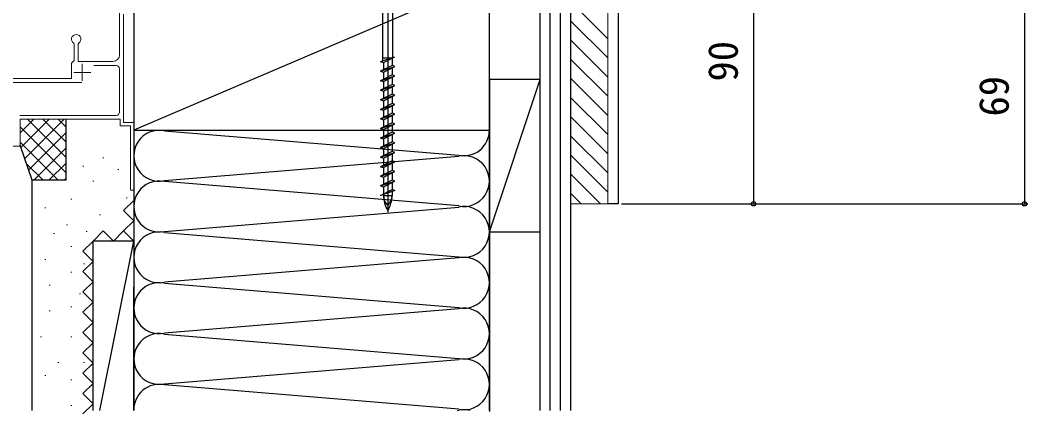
# Model space of a CAD drawing. Units: millimetres, scale not verified. Extents: x -525 to 525, y -783 to 778.
# Drawn here: x -367.5 to -70, y -71.8 to 44.4 of the extents above; entities that cross this region are included whole.
import ezdxf
from ezdxf.enums import TextEntityAlignment as Align

# ---------------------------------------------------------------- set-up
doc = ezdxf.new("R2010")
doc.units = ezdxf.units.MM
doc.header["$LTSCALE"] = 4
doc.layers.add('0-2_YKK_11', color=7, linetype='Continuous', lineweight=18)
doc.layers.add('0-9_YSS_KE', color=3, linetype='Continuous', lineweight=18)
for name, color, linetype in [('0-5_YKK_13', 4, 'Continuous'), ('0-6_YKK_D', 6, 'Continuous'), ('0-8_YSS_K', 3, 'Continuous')]:
    doc.layers.add(name, color=color, linetype=linetype)
doc.styles.add('ＭＳ ゴシック', font='')
doc.styles.get('ＭＳ ゴシック').set_extended_font_data('MS Gothic')

msp = doc.modelspace()

# ---------------------------------------------------------------- linework, layer by layer
at = {"layer": '0-2_YKK_11'}
for p, q in [((-350.259, 37.612), (-350.401, 37.358)), ((-349.2, 31.5), (-349.2, 26.5)), ((-339.2, 31), (-345.818, 31)), ((-338.2, 17.3), (-338.2, 30)), ((-351.7, 29), (-346.7, 29)), ((-349.354, 26), (-375.2, 26)), ((-367.6, 16.3), (-339.2, 16.3))]:
    msp.add_line(p, q, dxfattribs=at)
for points in [[(-338.2, 34.2), (-338.2, 57.48), (-338.35, 57.74)], [(-337, 46.2), (-337, 14.2), (-334, 14.2), (-334, -5.8), (-335, -5.8), (-335, 13.2), (-338, 13.2), (-338, 15.2), (-367.5, 15.2), (-367.5, 7.2), (-391, 7.2), (-391, 5.2), (-392, 5.2), (-392, 23.5)], [(-351.6, 32.5), (-351.6, 37.358), (-351.741, 37.612)], [(-350.4, 37.358), (-350.4, 32.2), (-340.2, 32.2)], [(-375.4, 32.358), (-375.4, 27.2), (-352.4, 27.2), (-352.4, 31.7), (-351.9, 32.2), (-351.6, 32.5)]]:
    msp.add_lwpolyline(points, dxfattribs=at)
for centre, radius, start, end in [((-351, 38.8), 1.4, 301.95403, 238.04649), ((-340.2, 34.2), 2, 270, 0), ((-339.2, 30), 1, 0, 89.99998), ((-339.2, 17.3), 1, 270, 0)]:
    msp.add_arc(centre, radius, start, end, dxfattribs=at)
at = {"layer": '0-5_YKK_13'}
for p, q in [((-259, 64.868), (-259, -12.272)), ((-260.475, 32.39), (-260.475, 60.027)), ((-257.525, 33.38), (-257.525, 60.027)), ((-261.1, 32.18), (-256.9, 33.59)), ((-257.525, 33.2), (-260.45, 33.2)), ((-260.275, 31.903), (-256.9, 33.59)), ((-257.725, 33.177), (-257.725, 31.047)), ((-257.525, 33.277), (-257.525, 33.2)), ((-261.1, 32.18), (-260.275, 31.903)), ((-257.725, 31.047), (-261.1, 29.36)), ((-261.1, 29.36), (-256.9, 30.77)), ((-260.275, 31.903), (-260.275, 29.772)), ((-260.275, 29.083), (-256.9, 30.77)), ((-256.9, 30.77), (-257.725, 31.047)), ((-257.725, 30.357), (-257.725, 28.227)), ((-261.1, 29.36), (-260.275, 29.083)), ((-260.275, 29.083), (-260.275, 26.952)), ((-260.275, 26.263), (-256.9, 27.95)), ((-256.9, 27.95), (-257.725, 28.227)), ((-257.725, 27.537), (-257.725, 25.407)), ((-261.1, 26.54), (-260.275, 26.263)), ((-260.275, 26.263), (-260.275, 24.132)), ((-260.275, 23.443), (-256.9, 25.13)), ((-256.9, 25.13), (-257.725, 25.407)), ((-257.725, 24.717), (-257.725, 22.587)), ((-261.1, 23.72), (-260.275, 23.443)), ((-261.1, 20.9), (-260.275, 20.623)), ((-260.275, 23.443), (-260.275, 21.312)), ((-260.275, 20.623), (-256.9, 22.31)), ((-256.9, 22.31), (-257.725, 22.587)), ((-257.725, 21.897), (-257.725, 19.767)), ((-261.1, 18.08), (-260.275, 17.803)), ((-260.275, 20.623), (-260.275, 18.492)), ((-260.275, 17.803), (-256.9, 19.49)), ((-256.9, 19.49), (-257.725, 19.767)), ((-257.725, 19.077), (-257.725, 16.947)), ((-261.1, 15.26), (-260.275, 14.983)), ((-260.275, 17.803), (-260.275, 15.672)), ((-260.275, 14.983), (-256.9, 16.67)), ((-260.275, 14.983), (-260.275, 12.852)), ((-256.9, 16.67), (-257.725, 16.947)), ((-257.725, 16.257), (-257.725, 14.127)), ((-261.1, 12.44), (-260.275, 12.163)), ((-260.275, 12.163), (-256.9, 13.85)), ((-260.275, 12.163), (-260.275, 10.032)), ((-256.9, 13.85), (-257.725, 14.127)), ((-257.725, 13.437), (-257.725, 11.307)), ((-261.1, 9.62), (-260.275, 9.343)), ((-260.275, 9.343), (-256.9, 11.03)), ((-260.275, 9.343), (-260.275, 7.212)), ((-256.9, 11.03), (-257.725, 11.307)), ((-257.725, 10.617), (-257.725, 8.487)), ((-261.1, 6.8), (-260.275, 6.523)), ((-260.275, 6.523), (-256.9, 8.21)), ((-260.275, 6.523), (-260.275, 4.392)), ((-256.9, 8.21), (-257.725, 8.487)), ((-257.725, 7.797), (-257.725, 5.667)), ((-261.1, 3.98), (-260.275, 3.703)), ((-260.275, 3.703), (-256.9, 5.39)), ((-260.275, 3.703), (-260.275, 1.572)), ((-256.9, 5.39), (-257.725, 5.667)), ((-257.725, 4.977), (-257.725, 2.847)), ((-261.1, 1.16), (-260.275, 0.883)), ((-260.275, 0.883), (-256.9, 2.57)), ((-260.275, 0.883), (-260.275, -1.248)), ((-256.9, 2.57), (-257.725, 2.847)), ((-257.725, 2.157), (-257.725, 0.027)), ((-261.1, -1.66), (-260.275, -1.937)), ((-257.725, -2.793), (-261.1, -4.48)), ((-260.275, -1.937), (-256.9, -0.25)), ((-260.275, -1.937), (-260.275, -4.068)), ((-257.725, -0.663), (-257.725, -2.793)), ((-261.1, -4.48), (-260.275, -4.757)), ((-261.1, -7.3), (-257.725, -5.613)), ((-256.9, -5.89), (-261.1, -7.3)), ((-260.275, -4.757), (-256.9, -3.07)), ((-260.275, -4.757), (-260.275, -6.888)), ((-257.725, -3.483), (-257.725, -5.613)), ((-257.725, -5.613), (-256.9, -5.89)), ((-260.275, -7.023), (-260.275, -7.3)), ((-260.275, -7.3), (-257.725, -7.3)), ((-257.725, -6.167), (-257.725, -7.3))]:
    msp.add_line(p, q, dxfattribs=at)
for points in [[(-257.725, 28.227), (-261.1, 26.54), (-256.9, 27.95)], [(-257.725, 25.407), (-261.1, 23.72), (-256.9, 25.13)], [(-257.725, 22.587), (-261.1, 20.9), (-256.9, 22.31)], [(-257.725, 19.767), (-261.1, 18.08), (-256.9, 19.49)], [(-257.725, 16.947), (-261.1, 15.26), (-256.9, 16.67)], [(-257.725, 14.127), (-261.1, 12.44), (-256.9, 13.85)], [(-257.725, 11.307), (-261.1, 9.62), (-256.9, 11.03)], [(-257.725, 8.487), (-261.1, 6.8), (-256.9, 8.21)], [(-257.725, 5.667), (-261.1, 3.98), (-256.9, 5.39)], [(-257.725, 2.847), (-261.1, 1.16), (-256.9, 2.57)], [(-261.1, -4.48), (-256.9, -3.07), (-257.725, -2.793)]]:
    msp.add_lwpolyline(points, dxfattribs=at)
msp.add_lwpolyline([(-257.725, 0.027), (-261.1, -1.66), (-256.9, -0.25)], close=True, dxfattribs=at)
for centre, radius, start, end in [((-251.696, -7.3), 8.579, 180, 211.63839), ((-256.108, -7.3), 4.167, 180, 226.05098), ((-266.304, -7.3), 8.579, 328.36161, 0), ((-261.892, -7.3), 4.167, 313.94902, 0)]:
    msp.add_arc(centre, radius, start, end, dxfattribs=at)
at = {"layer": '0-6_YKK_D'}
for p, q in [((-151, 80.2), (-151, -9.8)), ((-71, 59.2), (-71, -9.8)), ((-190, -9.8), (-150, -9.8)), ((-190, -9.8), (-70, -9.8))]:
    msp.add_line(p, q, dxfattribs=at)
for centre in [(-151, -9.8), (-71, -9.8)]:
    msp.add_circle(centre, 0.637, dxfattribs=at)
at = {"layer": '0-8_YSS_K'}
for p, q in [((-229, 56.9), (-334, 11.9)), ((-211, -70.8), (-211, 56.9)), ((-208, -70.8), (-208, 56.9)), ((-205, 56.9), (-205, -70.8)), ((-194, 38.911), (-205, 49.911)), ((-194, 33.255), (-205, 44.255)), ((-194, 27.598), (-205, 38.598)), ((-194, 21.941), (-205, 32.941)), ((-229, -18.1), (-214, 26.9)), ((-194, 16.284), (-205, 27.284)), ((-194, 10.627), (-205, 21.627)), ((-367.5, 11.189), (-363.489, 15.2)), ((-367.297, 6.902), (-358.999, 15.2)), ((-366.158, 3.551), (-354.509, 15.2)), ((-354, 3.866), (-365.334, 15.2)), ((-354, 8.356), (-360.844, 15.2)), ((-354, 12.846), (-356.354, 15.2)), ((-354, -2.8), (-354, 15.2)), ((-194, 4.97), (-205, 15.97)), ((-354, -0.624), (-367.5, 12.876)), ((-365.019, 0.2), (-354, 11.219)), ((-334, 11.9), (-334, -70.8)), ((-334, 11.9), (-334, -70.8)), ((-324.968, 11.742), (-238.032, 4.558)), ((-229, -70.8), (-229, 11.9)), ((-229, 11.6), (-229, -71.1)), ((-194, -0.687), (-205, 10.313)), ((-356.314, -2.8), (-367.5, 8.386)), ((-364, -2.8), (-367.5, 7.5)), ((-363.529, -2.8), (-354, 6.729)), ((-343.046, 3.903), (-343.046, 3.703)), ((-324.968, -2.942), (-238.032, 4.242)), ((-194, -6.343), (-205, 4.657)), ((-360.804, -2.8), (-365.645, 2.04)), ((-359.039, -2.8), (-354, 2.239)), ((-348.98, 1.43), (-348.98, 1.23)), ((-338.596, 0.441), (-338.596, 0.241)), ((-354, -2.8), (-364, -2.8)), ((-364, -70.8), (-364, -2.8)), ((-354.549, -2.8), (-354, -2.252)), ((-196.2, -9.8), (-205, -1)), ((-346.013, -3.02), (-346.013, -3.22)), ((-238.032, -10.442), (-324.968, -3.258)), ((-352.511, -8.339), (-352.511, -8.539)), ((-336.123, -7.965), (-336.123, -8.165)), ((-201.857, -9.8), (-205, -6.657)), ((-360.127, -10.878), (-360.127, -11.078)), ((-324.968, -17.942), (-238.032, -10.758)), ((-344.035, -12.91), (-344.035, -13.11)), ((-353.781, -15.954), (-353.781, -16.154)), ((-357.588, -18.493), (-357.588, -18.693)), ((-347.991, -17.855), (-347.991, -18.055)), ((-346, -70.8), (-346, -20.8)), ((-334, -20.8), (-346, -20.8)), ((-324.968, -18.258), (-238.032, -25.442)), ((-352.511, -22.3), (-352.511, -22.5)), ((-360.127, -26.108), (-360.127, -26.308)), ((-238.032, -25.758), (-324.968, -32.942)), ((-348.704, -27.377), (-348.704, -27.577)), ((-352.511, -29.916), (-352.511, -30.116)), ((-358.857, -33.723), (-358.857, -33.923)), ((-334, -70.8), (-334, -34.337)), ((-324.968, -33.258), (-238.032, -40.442)), ((-349.973, -36.262), (-349.973, -36.462)), ((-358.857, -41.339), (-358.857, -41.539)), ((-352.511, -40.069), (-352.511, -40.269)), ((-238.032, -40.758), (-324.968, -47.942)), ((-361.396, -48.954), (-361.396, -49.154)), ((-352.511, -48.954), (-352.511, -49.154)), ((-324.968, -48.258), (-238.032, -55.442)), ((-324.968, -62.942), (-238.032, -55.758)), ((-356.319, -56.569), (-356.319, -56.769)), ((-348.704, -56.569), (-348.704, -56.769)), ((-360.127, -60.377), (-360.127, -60.577)), ((-352.511, -61.646), (-352.511, -61.846)), ((-238.032, -70.442), (-324.968, -63.258)), ((-352.511, -69.261), (-352.511, -69.461)), ((-238.539, -70.8), (-238.032, -70.758))]:
    msp.add_line(p, q, dxfattribs=at)
for points in [[(-191, 232.7), (-191, -9.8), (-194, -9.8)], [(-214, -70.8), (-214, 56.9), (-229, 56.9)], [(-334, -8.8), (-337, -11.8), (-334, -14.8), (-337, -17.8)], [(-344, -70.8), (-334, -20.8), (-337, -17.8), (-340, -20.8), (-343, -17.8), (-346, -20.8), (-349, -23.8), (-346, -26.8), (-349, -29.8), (-346, -32.8), (-349, -35.8), (-346, -38.8), (-349, -41.8), (-346, -44.8), (-349, -47.8), (-346, -50.8), (-349, -53.8), (-346, -56.8), (-349, -59.8), (-346, -62.8), (-349, -65.8), (-346, -68.8), (-349, -71.8)]]:
    msp.add_lwpolyline(points, dxfattribs=at)
for points in [[(-334, 11.9), (-229, 11.9), (-229, 56.9), (-334, 56.9)], [(-214, 26.9), (-229, 26.9), (-229, -18.1), (-214, -18.1)]]:
    msp.add_lwpolyline(points, close=True, dxfattribs=at)
for centre, start, end in [((-326.5, 4.4), 78.21647, 281.78351), ((-236.5, 11.9), 258.21646, 0), ((-236.5, -3.1), 258.21646, 101.78354), ((-326.5, -10.6), 78.21647, 281.78351), ((-236.5, -18.1), 258.21646, 101.78354), ((-326.5, -25.6), 78.21647, 281.78351), ((-236.5, -33.1), 258.21646, 101.78354), ((-326.5, -40.6), 78.21647, 281.78352), ((-236.5, -48.1), 258.21646, 101.78354), ((-326.5, -55.6), 78.21648, 281.78352), ((-236.5, -63.1), 258.21646, 101.78354), ((-326.5, -70.6), 78.21647, 181.52806), ((-236.5, -78.1), 76.73859, 101.78354)]:
    msp.add_arc(centre, 7.5, start, end, dxfattribs=at)
at = {"layer": '0-9_YSS_KE'}
msp.add_lwpolyline([(-194, 77.2), (-194, -9.8), (-205, -9.8), (-205, 73.2), (-219, 73.2), (-219, 80.2), (-197, 80.2)], dxfattribs=at)

# ---------------------------------------------------------------- texts
at = {"layer": '0-6_YKK_D', "style": 'ＭＳ ゴシック'}
for s, p in [('90', (-153, 26.302)), ('69', (-73, 15.973))]:
    msp.add_text(s, height=8.798, rotation=90, dxfattribs=at).set_placement(p, align=Align.BOTTOM_LEFT)

doc.saveas('drawing.dxf')
